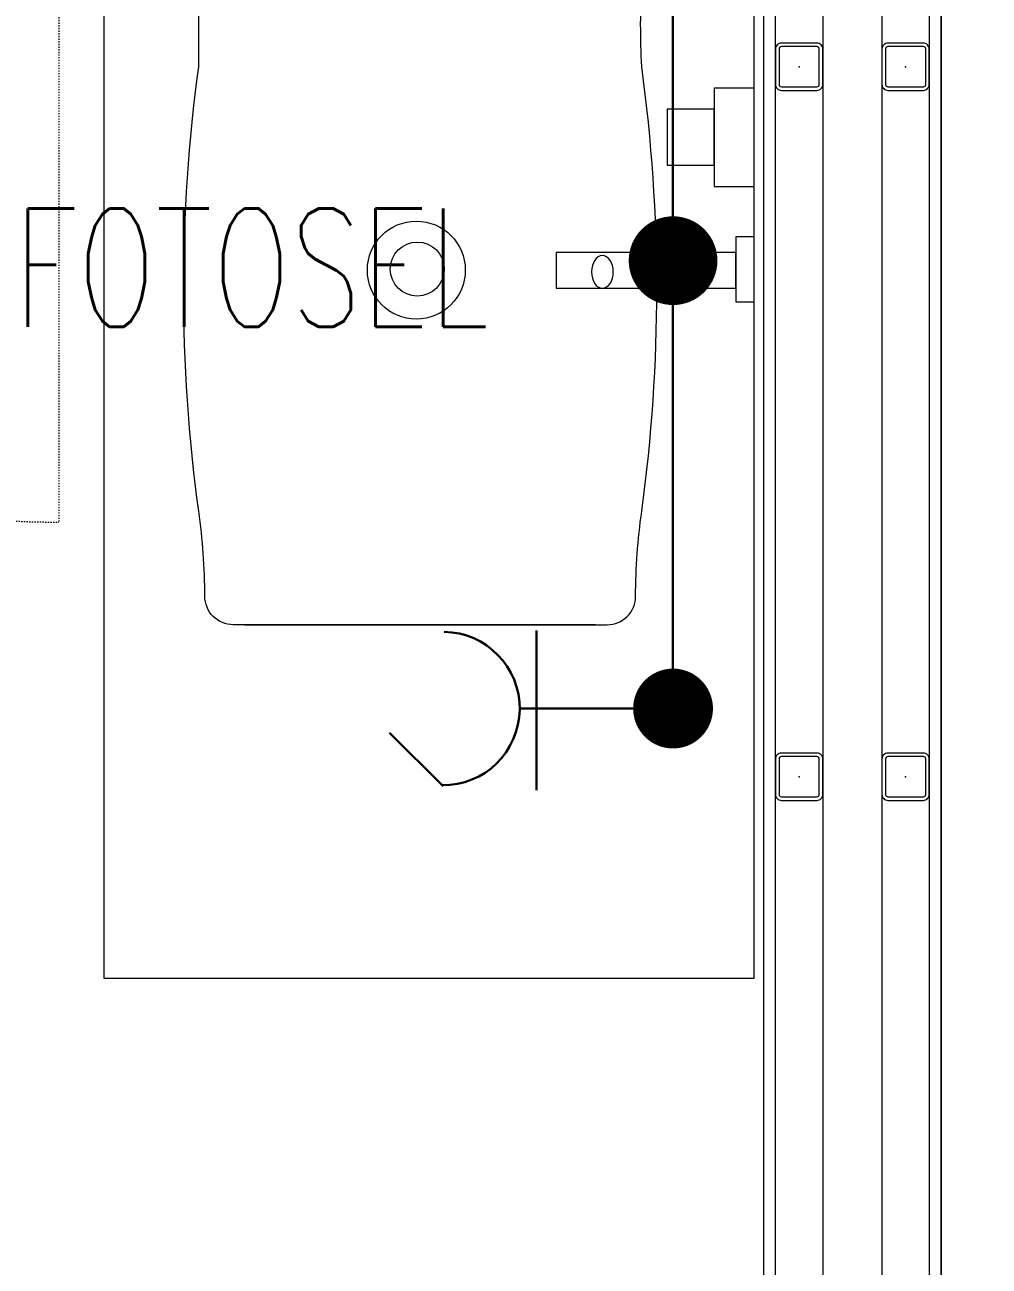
# Model space of a CAD drawing. Extents: x -1439 to 23780, y -1362 to 4476.
# Drawn here: x 10405 to 10486.6, y 2084.7 to 2189.6 of the extents above; entities that cross this region are included whole.
import ezdxf

# ---------------------------------------------------------------- set-up
doc = ezdxf.new("R2010")
doc.units = 0
doc.header["$MEASUREMENT"] = 0
doc.linetypes.add('Audi$0$DOT2', pattern=[0.125, 0, -0.125])
doc.layers.get('0').update_dxf_attribs({"color": 9, "lineweight": 9})
for name, color, linetype, lineweight in [('Audi$0$05V', 8, 'Continuous', 9), ('Audi$0$06D', 8, 'Continuous', 9), ('Audi$0$10', 8, 'Continuous', 9), ('Audi$0$11', 8, 'Continuous', 9), ('Audi$0$20', 8, 'Audi$0$DOT2', 9), ('Audi$0$35', 8, 'Continuous', 9), ('E-DATA BAGLATI UCU', 7, 'Continuous', 30), ('E-KABLO', 7, 'Continuous', 30), ('E-KAPAKLI PRİZ', 7, 'Continuous', 30), ('E-YAZI', 7, 'Continuous', 30)]:
    doc.layers.add(name, color=color, linetype=linetype, lineweight=lineweight)
doc.styles.add('E-YAZI', font='txttw.shx')

# ---------------------------------------------------------------- blocks, each defined once
blk = doc.blocks.new('Audi$0$LAVABO BATARYA PLAN')
at = {"layer": 'Audi$0$05V'}
for points in [[(0, 0), (5.5, 0), (5.5, -1.56), (0, -1.56)], [(9.77, 0), (18.07, 0), (18.07, -3.39), (9.77, -3.39)], [(1.18, -1.56), (4.18, -1.56), (4.18, -16.74), (1.18, -16.74)], [(11.55, -3.39), (16.28, -3.39), (16.28, -7.35), (11.55, -7.35)]]:
    blk.add_lwpolyline(points, close=True, dxfattribs=at)
blk = doc.blocks.new('Audi$0$lavabo 120')
at = {"lineweight": 0, "flags": 128}
blk.add_lwpolyline([(55, 0), (0, 0), (0, -120), (55, -120)], close=True, dxfattribs=at)
blk.add_lwpolyline([(55, -120), (55, 0), (0, 0), (0, -120)], close=True)
for points in [[(41.59, -90.14), (10.95, -90.14, -0.414214), (8.55, -87.74, 0.035809), (8.03, -80.54, -0.067889), (8.03, -43, 0.002456), (8.03, -35.74, -0.418149), (12.2, -30.25), (41.32, -30.25)], [(11.93, -90.14), (42.57, -90.14, 0.414214), (44.97, -87.74, -0.035809), (45.49, -80.54, 0.067889), (45.49, -43, -0.025966), (45.49, -35.74, 0.418149), (41.32, -30.25), (12.2, -30.25)]]:
    blk.add_lwpolyline(points, format="xyb")
for centre, radius in [((26.43, -60.17), 4.14), ((26.51, -60.08), 2.28)]:
    blk.add_circle(centre, radius)
at = {"extrusion": (0, 0, -1)}
blk.add_ellipse((42.16, -60.32), major_axis=(0, 1.38), ratio=0.667081, start_param=3.141593, end_param=9.424778, dxfattribs=at)
at = {"extrusion": (0, 0, -1), "zscale": -1, "rotation": 90}
blk.add_blockref('Audi$0$LAVABO BATARYA PLAN', (-55, -62.86), dxfattribs=at)
blk = doc.blocks.new('Audi$0$A$C74064896')
at = {"layer": 'Audi$0$05V'}
blk.add_blockref('Audi$0$lavabo 120', (-55.8, -1), dxfattribs=at)
blk = doc.blocks.new('Audi$0$Prf-40x40')
for points in [[(1.5, -2), (-1.5, -2, -0.414214), (-2, -1.5), (-2, 1.5, -0.414214), (-1.5, 2), (1.5, 2, -0.414214), (2, 1.5), (2, -1.5, -0.414214)], [(1.5, -1.7), (-1.5, -1.7, -0.414214), (-1.7, -1.5), (-1.7, 1.5, -0.414214), (-1.5, 1.7), (1.5, 1.7, -0.414214), (1.7, 1.5), (1.7, -1.5, -0.414214)]]:
    blk.add_lwpolyline(points, format="xyb", close=True)
at = {"color": 252}
blk.add_point((0, 0), dxfattribs=at)
blk = doc.blocks.new('Audi$0$p-kapı')
at = {"layer": 'Audi$0$20'}
blk.add_lwpolyline([(4.87, -4.6), (86.47, -4.6)], dxfattribs=at)
blk.add_arc((4.87, -4.6), 81.6, 270.1053, 0, dxfattribs=at)
blk = doc.blocks.new('100_KAPAKLI PRİZ')
at = {"layer": 'E-KAPAKLI PRİZ', "color": 4}
for p, q in [((1.216, 3.6), (0.379, 4.438)), ((0, 2.4), (0, 0)), ((-1.223, 2.136), (1.279, 2.136))]:
    blk.add_line(p, q, dxfattribs=at)
blk.add_arc((0, 3.6), 1.2, 180.7551, 0.7551, dxfattribs=at)

msp = doc.modelspace()

# ---------------------------------------------------------------- linework, layer by layer
at = {"layer": 'Audi$0$06D'}
for points in [[(10477.5, 2248.5), (10477.5, 2041.66)], [(10472.5, 2230.5), (10472.5, 2041.66)]]:
    msp.add_lwpolyline(points, dxfattribs=at)
at = {"layer": 'Audi$0$11'}
for points in [[(10247.5, 2035.27, -0.008074), (10467.5, 2046.51), (10467.5, 2230), (10412.5, 2230), (10412.5, 2240), (10472.5, 2240), (10472.5, 2253), (10482.5, 2253), (10482.5, 2230), (10482.5, 2230), (10482.5, 2046.82, -0.008933), (10705.5, 2049.58, -0.008933)], [(10246.5, 2034.2, -0.008166), (10468.5, 2045.54), (10468.5, 2231), (10413.5, 2231), (10413.5, 2239), (10473.5, 2239), (10473.5, 2252), (10481.5, 2252), (10481.5, 2230), (10481.5, 2045.79, -0.008974), (10705.5, 2048.58, -0.008974)]]:
    msp.add_lwpolyline(points, format="xyb", dxfattribs=at)
at = {"layer": 'Audi$0$35'}
for points in [[(10482.5, 2046.82), (10482.5, 2253), (10472.5, 2253), (10472.5, 2353), (10482.5, 2353), (10482.5, 2363), (10705.5, 2363), (10705.5, 2049.58, 0.008933), (10482.5, 2046.82)], [(10472.5, 2230), (10472.5, 2046.51, 0.009024), (10247.5, 2035.27), (10247.5, 2230), (10322.5, 2230), (10322.5, 2240), (10412.5, 2240), (10412.5, 2230)]]:
    msp.add_lwpolyline(points, format="xyb", close=True, dxfattribs=at)
at = {"layer": 'E-DATA BAGLATI UCU', "color": 4, "const_width": 3.75}
msp.add_lwpolyline([(10457.96, 2169.63, 1), (10461.71, 2169.63, 1)], format="xyb", close=True, dxfattribs=at)
at = {"layer": 'E-KABLO', "color": 6}
for p in [(10459.83, 2205.7), (10459.83, 2131.78)]:
    msp.add_line(p, (10459.83, 2169.63), dxfattribs=at)
at = {"layer": 'E-KABLO', "color": 4, "linetype": 'Continuous', "const_width": 3.38}
msp.add_lwpolyline([(10458.15, 2131.78, -1), (10461.52, 2131.78, -1)], format="xyb", close=True, dxfattribs=at)

# ---------------------------------------------------------------- block references
at = {"rotation": 270}
msp.add_blockref('Audi$0$p-kapı', (10412.5, 2234), dxfattribs=at)
msp.add_blockref('Audi$0$A$C74064896', (10467.5, 2230))
at = {"layer": 'Audi$0$10', "xscale": -1, "rotation": 90}
for p in [(10470.5, 2186.02), (10479.5, 2186.02), (10470.5, 2126.02), (10479.5, 2126.02)]:
    msp.add_blockref('Audi$0$Prf-40x40', p, dxfattribs=at)
at = {"layer": 'E-KAPAKLI PRİZ', "xscale": -5.399999999999998, "yscale": 5.399999999999998, "zscale": 5.399999999999998, "rotation": 90}
msp.add_blockref('100_KAPAKLI PRİZ', (10459.83, 2131.78), dxfattribs=at)

# ---------------------------------------------------------------- texts
at = {"layer": 'E-YAZI', "color": 3, "style": 'E-YAZI', "width": 0.7}
msp.add_text('FOTOSEL', height=10, dxfattribs=at).set_placement((10404.09, 2164.04))

doc.saveas('drawing.dxf')
